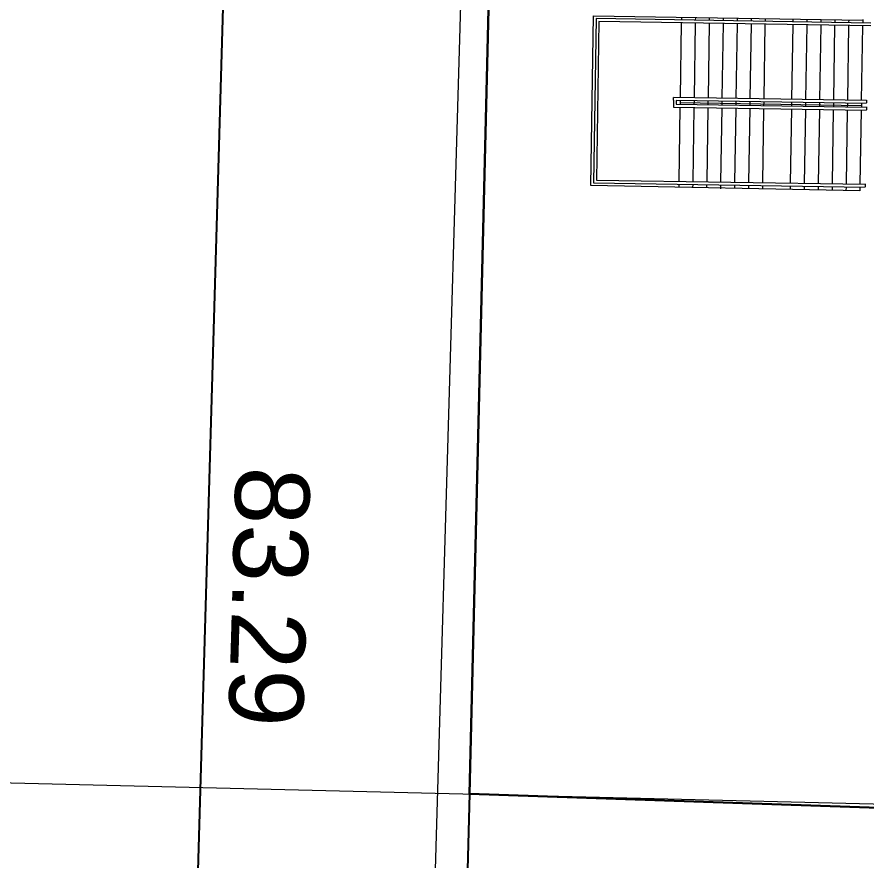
# Model space of a CAD drawing. Header units: millimetres. Extents: x 1418 to 1811, y 1796 to 1956.
# Drawn here: x 1458.93 to 1467.5, y 1847.59 to 1856.11 of the extents above; entities that cross this region are included whole.
import ezdxf

# ---------------------------------------------------------------- set-up
doc = ezdxf.new("R2010")
doc.units = ezdxf.units.MM
for name, color, linetype, lineweight in [('LINHAFINA', 7, 'Continuous', 15), ('PA6_TERRENO', 6, 'Continuous', 18), ('PA6_TEXTO', 3, 'Continuous', 18), ('pisoexterno_ultrafino', 9, 'Continuous', 30)]:
    doc.layers.add(name, color=color, linetype=linetype, lineweight=lineweight)
doc.layers.add('VEGETAIS', color=3, linetype='Continuous')
doc.styles.add('200 Médio', font='arial.ttf', dxfattribs={"height": 0.75})
doc.styles.add('ARIAL', font='ARIAL', dxfattribs={"height": 0.2})
doc.dimstyles.new('AQ250', dxfattribs={"dimscale": 10, "dimtxt": 0.05, "dimasz": 0.03, "dimexe": 0.03, "dimexo": 0.025, "dimgap": 0.025, "dimtad": 1, "dimzin": 0, "dimdsep": 46, "dimtxsty": 'ARIAL', "dimblk": 'ARCHTICK', "dimcen": 0.09, "dimdle": 0.03, "dimclrt": 7, "dimadec": 0, "dimazin": 0, "dimtfac": 1, "dimtix": 1, "dimtmove": 2, "dimatfit": 3, "dimldrblk": 'OPEN90', "dimfxl": 1, "dimtvp": 1, "dimtolj": 1, "dimtzin": 0, "dimarcsym": 0})

# ---------------------------------------------------------------- blocks, each defined once
blk = doc.blocks.new('_ArchTick')
at = {"color": 0, "linetype": 'ByBlock', "const_width": 0.15}
blk.add_lwpolyline([(-0.5, -0.5), (0.5, 0.5)], dxfattribs=at)
blk = doc.blocks.new('*D5')
at = {"layer": 'Defpoints', "color": 0, "transparency": 16777216}
for p in [(1462.054, 1891.901), (1464.4477, 1891.8309), (1462.0087, 1808.5791)]:
    blk.add_point(p, dxfattribs=at)
at = {"layer": 'PA6_TEXTO', "color": 0, "lineweight": -2, "transparency": 16777216}
for p, q in [((1459.6062, 1808.3494), (1462.0628, 1892.2009)), ((1464.1978, 1891.8382), (1461.7541, 1891.9098)), ((1461.7588, 1808.5864), (1459.3151, 1808.658))]:
    blk.add_line(p, q, dxfattribs=at)
at = {"layer": 'PA6_TEXTO', "color": 0, "lineweight": -2, "transparency": 16777216, "xscale": 0.3, "yscale": 0.3, "zscale": 0.3}
for p, rotation in [((1462.054, 1891.901), 88.32188908293921), ((1459.615, 1808.6492), 268.3218890829392)]:
    blk.add_blockref('_ArchTick', p, dxfattribs=dict(at, rotation=rotation))
at = {"layer": 'PA6_TEXTO', "color": 7, "transparency": 16777216, "insert": (1461.4674, 1850.2566), "char_height": 0.75, "attachment_point": 5, "rotation": 268.32189, "style": '200 Médio'}
blk.add_mtext('\\A1;83.29', dxfattribs=at)
blk = doc.blocks.new('_Open90')
at = {"color": 0, "linetype": 'ByBlock', "lineweight": -2}
for p, q in [((-0.5, 0.5), (0, 0)), ((0, 0), (-1, 0)), ((0, 0), (-0.5, -0.5))]:
    blk.add_line(p, q, dxfattribs=at)

msp = doc.modelspace()

# ---------------------------------------------------------------- linework, layer by layer
at = {"layer": 'LINHAFINA'}
for p, q in [((1464.7169, 1854.4088), (1464.7441, 1856.1205)), ((1464.7441, 1856.1205), (1467.4595, 1856.0772)), ((1464.7715, 1856.091), (1464.7451, 1854.4347)), ((1467.5414, 1856.0469), (1464.7715, 1856.091)), ((1464.7991, 1856.0624), (1464.7737, 1854.4624)), ((1467.5409, 1856.0188), (1464.7991, 1856.0624)), ((1465.6311, 1856.1063), (1465.6306, 1856.0773)), ((1465.7717, 1856.1041), (1465.7712, 1856.0751)), ((1465.9124, 1856.1019), (1465.9119, 1856.0729)), ((1466.053, 1856.0996), (1466.0525, 1856.0706)), ((1466.1937, 1856.0974), (1466.1932, 1856.0684)), ((1466.3343, 1856.0951), (1466.3338, 1856.0661)), ((1466.475, 1856.0929), (1466.4745, 1856.0639)), ((1466.7563, 1856.0884), (1466.7558, 1856.0594)), ((1466.8969, 1856.0862), (1466.8964, 1856.0572)), ((1467.0376, 1856.0839), (1467.0371, 1856.0549)), ((1467.1782, 1856.0817), (1467.1777, 1856.0527)), ((1467.3189, 1856.0795), (1467.3184, 1856.0505)), ((1467.4608, 1856.0811), (1467.4603, 1856.0521)), ((1465.6301, 1856.0492), (1465.6181, 1855.2941)), ((1465.7708, 1856.047), (1465.7588, 1855.2919)), ((1465.9114, 1856.0447), (1465.8994, 1855.2896)), ((1466.0521, 1856.0425), (1466.0401, 1855.2874)), ((1466.1927, 1856.0403), (1466.1807, 1855.2851)), ((1466.3334, 1856.038), (1466.3214, 1855.2829)), ((1466.474, 1856.0358), (1466.462, 1855.2807)), ((1466.7553, 1856.0313), (1466.7433, 1855.2762)), ((1466.896, 1856.0291), (1466.884, 1855.2739)), ((1467.0366, 1856.0268), (1467.0246, 1855.2717)), ((1467.1773, 1856.0246), (1467.1653, 1855.2695)), ((1467.3179, 1856.0223), (1467.3059, 1855.2672)), ((1467.4586, 1856.0201), (1467.4466, 1855.265)), ((1465.551, 1855.267), (1465.5514, 1855.2952)), ((1467.4977, 1855.2642), (1465.5514, 1855.2952)), ((1465.5504, 1855.2273), (1465.5499, 1855.1991)), ((1465.5499, 1855.1991), (1467.4971, 1855.1681)), ((1465.551, 1855.267), (1465.5504, 1855.2273)), ((1465.5791, 1855.2666), (1465.5785, 1855.2268)), ((1465.5785, 1855.2268), (1467.4976, 1855.1962)), ((1467.4973, 1855.236), (1465.5791, 1855.2666)), ((1465.6166, 1855.1981), (1465.6047, 1854.4491)), ((1465.6177, 1855.266), (1465.617, 1855.2262)), ((1465.6173, 1855.2439), (1467.4458, 1855.2148)), ((1465.7583, 1855.2637), (1465.7577, 1855.224)), ((1465.899, 1855.2615), (1465.8983, 1855.2217)), ((1466.0396, 1855.2592), (1466.039, 1855.2195)), ((1466.1803, 1855.257), (1466.1796, 1855.2172)), ((1466.3209, 1855.2548), (1466.3203, 1855.215)), ((1466.4616, 1855.2525), (1466.4609, 1855.2128)), ((1466.7429, 1855.248), (1466.7422, 1855.2083)), ((1466.8835, 1855.2458), (1466.8829, 1855.206)), ((1467.0242, 1855.2436), (1467.0235, 1855.2038)), ((1467.1648, 1855.2413), (1467.1642, 1855.2016)), ((1467.3055, 1855.2391), (1467.3048, 1855.1993)), ((1467.4474, 1855.2407), (1467.4468, 1855.201)), ((1467.4988, 1855.2001), (1467.4984, 1855.172)), ((1467.499, 1855.2681), (1467.4986, 1855.2399)), ((1465.7572, 1855.1958), (1465.7453, 1854.4469)), ((1465.8979, 1855.1936), (1465.886, 1854.4446)), ((1466.0385, 1855.1913), (1466.0266, 1854.4424)), ((1466.1792, 1855.1891), (1466.1673, 1854.4402)), ((1466.3198, 1855.1869), (1466.3079, 1854.4379)), ((1466.4605, 1855.1846), (1466.4486, 1854.4357)), ((1466.7418, 1855.1801), (1466.7299, 1854.4312)), ((1466.8824, 1855.1779), (1466.8705, 1854.429)), ((1467.0231, 1855.1757), (1467.0112, 1854.4267)), ((1467.1637, 1855.1734), (1467.1518, 1854.4245)), ((1467.3044, 1855.1712), (1467.2925, 1854.4222)), ((1467.445, 1855.1689), (1467.4331, 1854.42)), ((1464.7451, 1854.4347), (1467.4842, 1854.391)), ((1464.7737, 1854.4624), (1467.4846, 1854.4192)), ((1467.432, 1854.3524), (1464.7169, 1854.4088)), ((1465.6042, 1854.421), (1465.6037, 1854.3904)), ((1465.7449, 1854.4187), (1465.7444, 1854.3875)), ((1465.8855, 1854.4165), (1465.885, 1854.3845)), ((1466.0262, 1854.4143), (1466.0255, 1854.3748)), ((1466.1668, 1854.412), (1466.1663, 1854.3787)), ((1466.3075, 1854.4098), (1466.3069, 1854.3758)), ((1466.4481, 1854.4075), (1466.4476, 1854.3729)), ((1466.7294, 1854.4031), (1466.7288, 1854.367)), ((1466.8701, 1854.4008), (1466.8695, 1854.3641)), ((1467.0107, 1854.3986), (1467.0101, 1854.3612)), ((1467.1514, 1854.3963), (1467.1507, 1854.3569)), ((1467.292, 1854.3941), (1467.2914, 1854.3547)), ((1467.4327, 1854.3919), (1467.432, 1854.3524)), ((1467.4859, 1854.4231), (1467.4855, 1854.3949)), ((1418.2875, 1849.3682), (1485.2026, 1847.7395))]:
    msp.add_line(p, q, dxfattribs=at)
at = {"layer": 'PA6_TERRENO'}
msp.add_lwpolyline([(1525.828, 1890.3369), (1523.8608, 1810.3571), (1462.0087, 1808.5791), (1464.4477, 1891.8309)], close=True, dxfattribs=at)
at = {"layer": 'pisoexterno_ultrafino'}
for p, q in [((1464.2937, 1881.2065), (1463.492, 1848.2679)), ((1463.492, 1848.2679), (1470.1896, 1848.0408))]:
    msp.add_line(p, q, dxfattribs=at)
at = {"layer": 'VEGETAIS'}
for p, q in [((1463.492, 1848.2679), (1462.9217, 1824.8393)), ((1470.1896, 1848.0408), (1463.492, 1848.2679))]:
    msp.add_line(p, q, dxfattribs=at)

# ---------------------------------------------------------------- dimensions: what is measured, and where the dimension line sits
at = {"layer": 'PA6_TEXTO'}
dim = msp.add_aligned_dim(p1=(1462.0087, 1808.5791), p2=(1464.4477, 1891.8309), distance=2.3947, dimstyle='AQ250', override={"dimtxsty": '200 Médio'}, dxfattribs=at)
dim.commit()
dim.dimension.update_dxf_attribs({"geometry": '*D5', "text_midpoint": (1461.4674, 1850.2566)})

doc.saveas('drawing.dxf')
